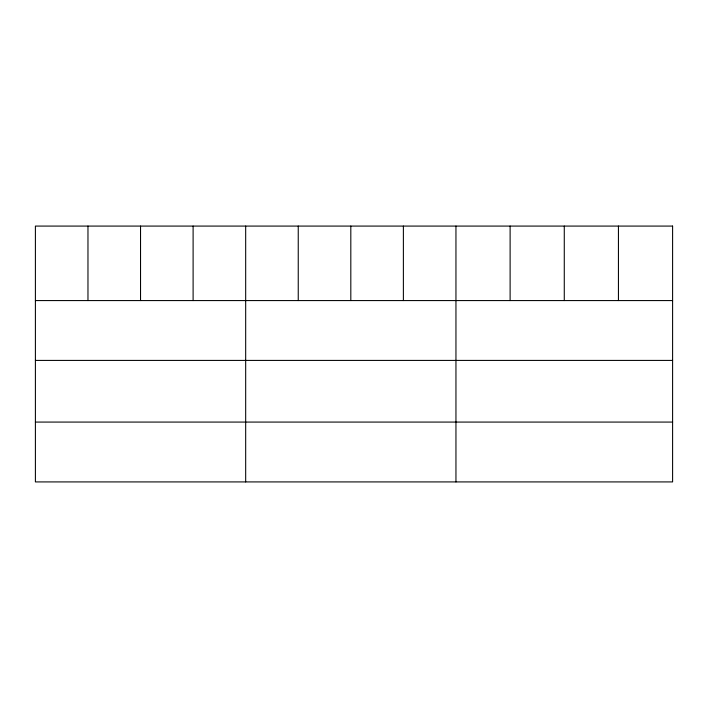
<?xml version="1.0" encoding="UTF-8"?>
<svg xmlns="http://www.w3.org/2000/svg" width="708" height="708" viewBox="0 0 708 708"><rect width="100%" height="100%" fill="white"/><g stroke="black" fill="none" stroke-linecap="round" stroke-linejoin="round"><path stroke-width="1.06" d="M35.4 300.573L672.6 300.573M35.4 360.416L672.6 360.416M35.4 422.074L672.6 422.074M618.438 226.082L618.438 300.573M564.276 226.082L564.276 300.573M510.114 226.082L510.114 300.573M455.952 226.082L455.952 481.918M403.383 226.082L403.383 300.573M350.814 226.082L350.814 300.573M298.245 226.082L298.245 300.573M245.676 226.082L245.676 481.918M193.107 226.082L193.107 300.573M140.538 226.082L140.538 300.573M87.969 226.082L87.969 300.573M672.6 226.082L35.4 226.082L35.4 481.918L672.6 481.918L672.6 226.082"/></g></svg>
